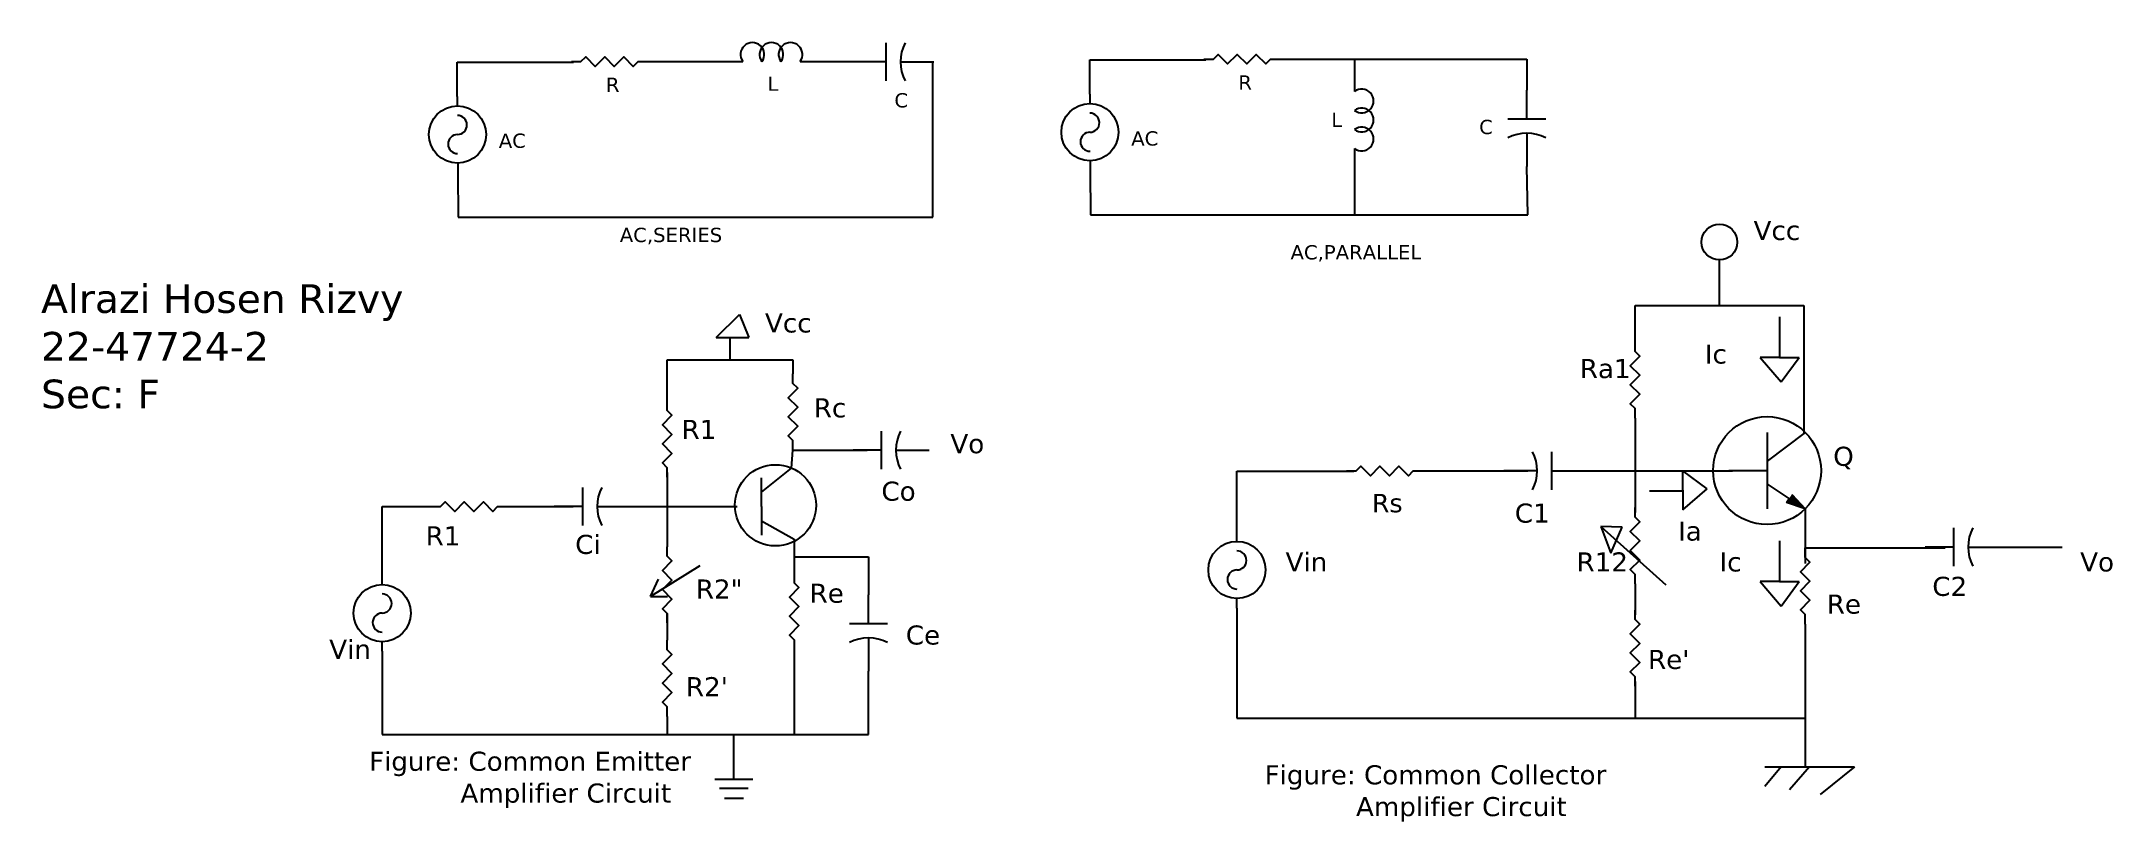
# Model space of a CAD drawing. Header units: inches. Extents: x 73.6 to 165.2, y 26.9 to 59.7.
# Drawn here: x 73.58 to 84.45, y 26.88 to 30.97 of the extents above; entities outside this region: 4.
import ezdxf

# ---------------------------------------------------------------- set-up
doc = ezdxf.new("R2010")
doc.units = ezdxf.units.IN
doc.header["$MEASUREMENT"] = 0

# ---------------------------------------------------------------- blocks, each defined once
blk = doc.blocks.new('Generator - AC')
at = {"color": 7}
for p, q in [((0, 0), (0.05, 0)), ((0.35, 0), (0.4, 0))]:
    blk.add_line(p, q, dxfattribs=at)
blk.add_circle((0.2, 0), 0.15, dxfattribs=at)
for centre, start, end in [((0.15, 0), 0, 180), ((0.25, 0), 180, 0)]:
    blk.add_arc(centre, 0.05, start, end, dxfattribs=at)
blk = doc.blocks.new('Resistor')
at = {"color": 7}
blk.add_lwpolyline([(0, 0), (0.05, 0), (0.075, 0.025), (0.125, -0.025), (0.175, 0.025), (0.225, -0.025), (0.275, 0.025), (0.325, -0.025), (0.35, 0), (0.4, 0)], dxfattribs=at)
blk = doc.blocks.new('Inductor')
at = {"color": 7}
for p, q in [((0, 0), (0.05, 0)), ((0.35, 0), (0.4, 0))]:
    blk.add_line(p, q, dxfattribs=at)
for centre in [(0.1, 0.0375), (0.2, 0.0375), (0.3, 0.0375)]:
    blk.add_arc(centre, 0.0625, 323.1301, 216.8699, dxfattribs=at)
blk = doc.blocks.new('Capacitor')
at = {"color": 7}
for p, q in [((0.15, 0), (0, 0)), ((0.15, -0.1), (0.15, 0.1)), ((0.225, 0), (0.4, 0))]:
    blk.add_line(p, q, dxfattribs=at)
blk.add_arc((0.4375, 0), 0.2125, 151.9275, 208.0725, dxfattribs=at)
blk = doc.blocks.new('Ground')
at = {"color": 7}
for p, q in [((-0.1, 0), (0.1, 0)), ((0.075, -0.05), (-0.075, -0.05)), ((-0.05, -0.1), (0.05, -0.1))]:
    blk.add_line(p, q, dxfattribs=at)
blk = doc.blocks.new('Transistor - NPN')
at = {"color": 7}
for p, q in [((0.199999, 0.2), (0.199999, -0.2)), ((0.399999, 0.2), (0.199999, 0.05)), ((0, 0), (0.199999, 0)), ((0.316132, -0.145536), (0.201153, -0.069033)), ((0.302516, -0.166503), (0.316132, -0.145536)), ((0.399999, -0.2), (0.302516, -0.166503)), ((0.329748, -0.124569), (0.399999, -0.2))]:
    blk.add_line(p, q, dxfattribs=at)
blk.add_solid([(0.302516, -0.166503), (0.399999, -0.2), (0.329748, -0.124569)], dxfattribs=at)

msp = doc.modelspace()

# ---------------------------------------------------------------- linework, layer by layer
for p, q in [((165.08, 59.104), (165.08, 58.891)), ((165.08, 58.891), (165.182, 58.891)), ((165.088, 58.763), (165.182, 58.891)), ((79.077, 30.69), (79.077, 30.87)), ((79.077, 30.87), (79.687, 30.87)), ((79.687, 30.87), (79.687, 30.87)), ((80.467, 30.873), (81.371, 30.873)), ((81.371, 30.873), (81.371, 30.71)), ((75.758, 30.678), (75.758, 30.858)), ((75.758, 30.858), (76.368, 30.858)), ((76.368, 30.858), (76.368, 30.858)), ((76.757, 30.86), (77.257, 30.86)), ((77.607, 30.86), (77.907, 30.86)), ((78.253, 30.044), (78.253, 30.859)), ((81.371, 30.71), (81.371, 30.71)), ((80.467, 30.354), (80.467, 30.056)), ((75.761, 30.278), (75.762, 30.044)), ((79.08, 30.29), (79.081, 30.056)), ((81.377, 30.056), (81.371, 30.31)), ((75.762, 30.044), (78.253, 30.044)), ((79.081, 30.056), (81.377, 30.056)), ((82.382, 29.582), (82.382, 29.82)), ((81.939, 29.391), (81.939, 29.582)), ((81.939, 29.582), (82.825, 29.582)), ((82.825, 29.582), (82.825, 28.911)), ((77.117, 29.413), (77.239, 29.535)), ((77.239, 29.535), (77.239, 29.535)), ((77.239, 29.535), (77.288, 29.413)), ((82.697, 29.522), (82.697, 29.309)), ((77.117, 29.413), (77.288, 29.413)), ((77.19, 29.297), (77.19, 29.413)), ((76.86, 29.081), (76.86, 29.297)), ((76.86, 29.297), (77.52, 29.297)), ((77.52, 29.297), (77.52, 29.223)), ((82.697, 29.309), (82.595, 29.309)), ((82.595, 29.309), (82.706, 29.182)), ((82.697, 29.309), (82.8, 29.309)), ((82.706, 29.182), (82.8, 29.309)), ((81.939, 28.991), (81.939, 28.715)), ((77.513, 28.729), (77.52, 28.823)), ((77.52, 28.823), (77.91, 28.823)), ((76.86, 28.706), (76.86, 28.528)), ((77.355, 28.603), (77.513, 28.729)), ((79.85, 28.395), (79.85, 28.713)), ((79.85, 28.713), (80.464, 28.713)), ((80.825, 28.714), (81.376, 28.714)), ((81.651, 28.715), (82.45, 28.715)), ((81.939, 28.715), (81.939, 28.497)), ((82.19, 28.613), (82.19, 28.715)), ((82.318, 28.621), (82.19, 28.715)), ((82.19, 28.613), (82.19, 28.715)), ((82.318, 28.621), (82.19, 28.715)), ((77.355, 28.528), (77.355, 28.678)), ((82.015, 28.609), (82.19, 28.609)), ((82.19, 28.511), (82.318, 28.621)), ((82.19, 28.511), (82.318, 28.621)), ((82.19, 28.613), (82.19, 28.511)), ((82.19, 28.613), (82.19, 28.511)), ((75.364, 28.169), (75.364, 28.528)), ((75.364, 28.528), (75.645, 28.527)), ((76.02, 28.527), (76.366, 28.527)), ((76.667, 28.528), (77.227, 28.528)), ((76.86, 28.528), (76.86, 28.317)), ((77.355, 28.528), (77.355, 28.378)), ((82.832, 28.516), (82.832, 28.228)), ((77.355, 28.453), (77.526, 28.357)), ((81.76, 28.423), (82.101, 28.117)), ((81.76, 28.423), (81.812, 28.283)), ((81.872, 28.42), (81.76, 28.423)), ((81.812, 28.283), (81.872, 28.42)), ((77.526, 28.357), (77.526, 28.168)), ((77.526, 28.263), (77.916, 28.263)), ((77.916, 28.263), (77.916, 28.064)), ((82.697, 28.347), (82.697, 28.134)), ((82.832, 28.311), (83.567, 28.311)), ((83.862, 28.315), (84.181, 28.315)), ((77.031, 28.217), (76.772, 28.055)), ((76.772, 28.055), (76.814, 28.146)), ((76.772, 28.055), (76.862, 28.055)), ((81.939, 28.122), (81.939, 27.96)), ((82.697, 28.134), (82.595, 28.134)), ((82.595, 28.134), (82.706, 28.006)), ((82.697, 28.134), (82.8, 28.134)), ((82.706, 28.006), (82.8, 28.134)), ((76.86, 27.967), (76.86, 27.827)), ((79.85, 27.995), (79.85, 27.418)), ((82.832, 27.911), (82.832, 27.418)), ((75.364, 27.769), (75.364, 27.332)), ((77.526, 27.778), (77.526, 27.332)), ((77.916, 27.332), (77.916, 27.664)), ((81.939, 27.61), (81.939, 27.418)), ((76.86, 27.427), (76.86, 27.332)), ((79.85, 27.418), (82.832, 27.418)), ((82.832, 27.418), (82.832, 27.163)), ((75.364, 27.332), (77.916, 27.332)), ((77.21, 27.099), (77.21, 27.332)), ((82.621, 27.163), (83.09, 27.163)), ((82.706, 27.163), (82.621, 27.06)), ((82.855, 27.163), (82.749, 27.043)), ((83.09, 27.163), (82.911, 27.018))]:
    msp.add_line(p, q)
msp.add_lwpolyline([(80.076, 30.873), (80.467, 30.873), (80.467, 30.754)])
for centre, radius in [((82.382, 29.914), 0.0937), ((82.632, 28.716), 0.283), ((77.428, 28.534), 0.213)]:
    msp.add_circle(centre, radius)

# ---------------------------------------------------------------- block references
for name, p in [('Capacitor', (161.901, 59.648)), ('Resistor', (76.357, 30.86)), ('Inductor', (77.207, 30.86)), ('Capacitor', (77.859, 30.859)), ('Resistor', (79.676, 30.873)), ('Capacitor', (77.835, 28.823)), ('Transistor - NPN', (82.432, 28.716)), ('Resistor', (80.425, 28.714)), ('Capacitor', (76.267, 28.528)), ('Resistor', (75.62, 28.527)), ('Resistor', (75.62, 28.527)), ('Capacitor', (83.462, 28.315)), ('Ground', (77.21, 27.099))]:
    msp.add_blockref(name, p)
for name, p, rotation in [('Generator - AC', (75.758, 30.678), 270.368399192623), ('Generator - AC', (79.077, 30.69), 270.3683991926229), ('Inductor', (80.467, 30.754), 270), ('Capacitor', (81.371, 30.71), 270), ('Resistor', (81.939, 28.991), 90), ('Resistor', (77.52, 28.823), 90), ('Resistor', (76.86, 28.681), 90), ('Capacitor', (81.651, 28.715), 180), ('Resistor', (81.939, 28.122), 90), ('Generator - AC', (79.85, 27.995), 90), ('Resistor', (76.86, 27.917), 90), ('Resistor', (82.832, 27.911), 90), ('Generator - AC', (75.364, 27.769), 90), ('Resistor', (77.526, 28.178), 270), ('Capacitor', (77.916, 28.064), 270), ('Resistor', (81.939, 27.585), 90), ('Resistor', (76.86, 27.427), 90)]:
    msp.add_blockref(name, p, dxfattribs=dict(rotation=rotation))

# ---------------------------------------------------------------- texts
at = {"attachment_point": 1}
for s, insert, char_height in [('{\\fVerdana|b0|i0|c0|p34;\\H1.5x;\\C4;R}', (76.538, 30.776), 0.05), ('{\\fVerdana|b0|i0|c0|p34;\\H1.5x;\\C4;L}', (77.386, 30.782), 0.05), ('{\\fVerdana|b0|i0|c0|p34;\\H1.5x;\\C4;R}', (79.857, 30.788), 0.05), ('{\\fVerdana|b0|i0|c0|p34;\\H1.5x;\\C4;C}', (78.052, 30.695), 0.05), ('{\\fVerdana|b0|i0|c0|p34;\\H1.5x;\\C4;L}', (80.345, 30.593), 0.05), ('{\\fVerdana|b0|i0|c0|p34;\\H1.5x;\\C4;C}', (81.121, 30.555), 0.05), ('{\\fVerdana|b0|i0|c0|p34;\\H1.5x;\\C4;AC}', (75.976, 30.483), 0.05), ('{\\fVerdana|b0|i0|c0|p34;\\H1.5x;\\C4;AC}', (79.295, 30.495), 0.05), ('{\\fVerdana|b0|i0|c0|p34;\\H1.5x;\\C4;AC,SERIES}', (76.611, 29.989), 0.05), ('{\\fVerdana|b0|i0|c0|p34;\\H1.5x;\\C4;AC,PARALLEL}', (80.131, 29.898), 0.05), ('{\\fVerdana|b0|i0|c0|p34;\\C3;Alrazi Hosen Rizvy\\P22-47724-2\\PSec: F}', (73.574, 29.693), 0.15), ('{\\fVerdana|b0|i0|c0|p34;\\C4;Vin}', (75.086, 27.829), 0.1), ('{\\fVerdana|b0|i0|c0|p34;\\C4;Figure: Common Collector\\P           Amplifier Circuit\\C256; }', (79.995, 27.171), 0.1)]:
    msp.add_mtext(s, dxfattribs=dict(at, insert=insert, char_height=char_height))
for s, insert, char_height, width in [('{\\fVerdana|b0|i0|c0|p34;\\C4;Vcc}', (82.561, 30.025), 0.1, 0.01705), ('{\\fVerdana|b0|i0|c0|p34;\\C4;Vcc}', (77.373, 29.54), 0.1, 0.61874), ('{\\fVerdana|b0|i0|c0|p34;\\C4;Ic}', (82.305, 29.377), 0.1, 0.01705), ('{\\fVerdana|b0|i0|c0|p34;\\C4;Ra1}', (81.649, 29.301), 0.1, 0.01705), ('{\\fVerdana|b0|i0|c0|p34;\\C4;Rc}', (77.629, 29.095), 0.1, 0.61874), ('{\\fVerdana|b0|i0|c0|p34;\\C4;R1}', (76.935, 28.982), 0.1, 0.61874), ('{\\fVerdana|b0|i0|c0|p34;\\C4;Vo}', (78.346, 28.907), 0.1, 0.61874), ('{\\fVerdana|b0|i0|c0|p34;\\C4;Q}', (82.979, 28.841), 0.1, 0.01705), ('{\\fVerdana|b0|i0|c0|p34;\\C4;Co }', (77.984, 28.658), 0.1, 0.61874), ('{\\fVerdana|b0|i0|c0|p34;\\C4;Rs}', (80.558, 28.594), 0.09668, 0.01649), ('{\\fVerdana|b0|i0|c0|p34;\\C4;C1}', (81.308, 28.543), 0.1, 0.01705), ('{\\fVerdana|b0|i0|c0|p34;\\C4;R1}', (75.592, 28.424), 0.1, 0.61874), ('{\\fVerdana|b0|i0|c0|p34;\\C4;Ci }', (76.377, 28.379), 0.1, 0.61874), ('{\\fVerdana|b0|i0|c0|p34;\\C4;Ia}', (82.165, 28.449), 0.1, 0.01705), ('{\\fVerdana|b0|i0|c0|p34;\\C4;Vin}', (80.105, 28.287), 0.1, 0.01705), ('{\\fVerdana|b0|i0|c0|p34;\\C4;R12}', (81.632, 28.287), 0.1, 0.01705), ('{\\fVerdana|b0|i0|c0|p34;\\C4;Ic}', (82.382, 28.287), 0.1, 0.01705), ('{\\fVerdana|b0|i0|c0|p34;\\C4;Vo}', (84.275, 28.287), 0.1, 0.01705), ('{\\fVerdana|b0|i0|c0|p34;\\C4;C2}', (83.499, 28.159), 0.1, 0.01705), ('{\\fVerdana|b0|i0|c0|p34;\\C4;R2"}', (77.01, 28.145), 0.1, 0.61874), ('{\\fVerdana|b0|i0|c0|p34;\\C4;Re}', (77.607, 28.123), 0.1, 0.61874), ('{\\fVerdana|b0|i0|c0|p34;\\C4;Re}', (82.945, 28.066), 0.1, 0.01705), ('{\\fVerdana|b0|i0|c0|p34;\\C4;Ce}', (78.112, 27.904), 0.1, 0.61874), ("{\\fVerdana|b0|i0|c0|p34;\\C4;Re'}", (82.007, 27.776), 0.1, 0.01705), ("{\\fVerdana|b0|i0|c0|p34;\\C4;R2'}", (76.958, 27.633), 0.1, 0.61874), ('{\\fVerdana|b0|i0|c0|p34;\\C4; }', (77.708, 27.297), 0.1, 0.61874), ('{\\fVerdana|b0|i0|c0|p34;\\C4;Figure: Common Emitter\\P           Amplifier Circuit}', (75.295, 27.242), 0.1, 2.41077)]:
    msp.add_mtext(s, dxfattribs=dict(at, insert=insert, char_height=char_height, width=width))

doc.saveas('drawing.dxf')
